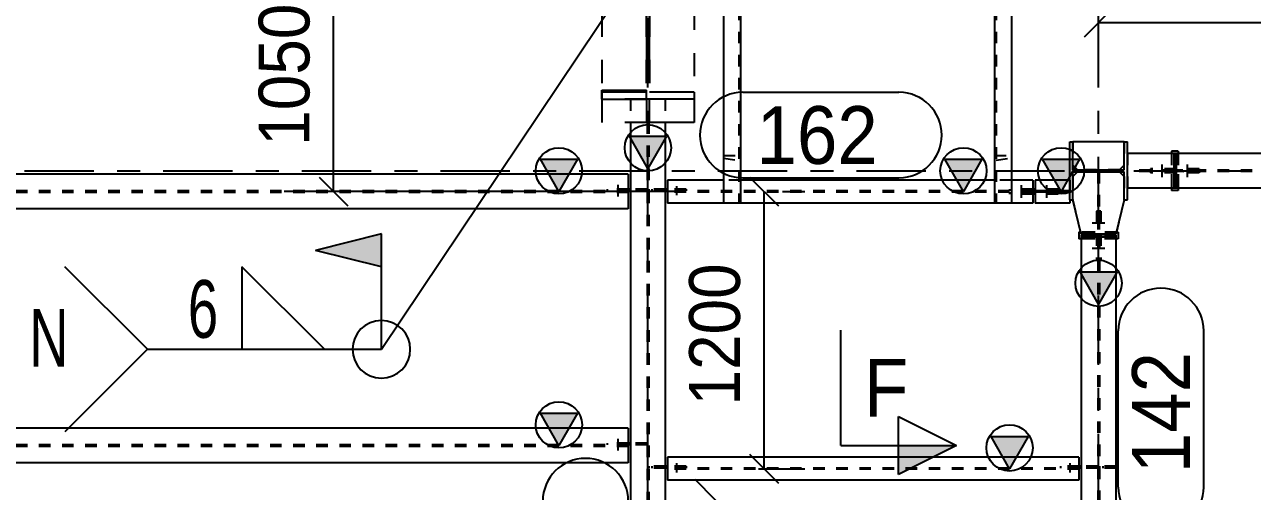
# Model space of a CAD drawing. Header units: millimetres. Extents: x 0 to 594, y 0 to 420.
# Drawn here: x 320.4 to 373.6, y 317.3 to 337.6 of the extents above; entities that cross this region are included whole.
import ezdxf

# ---------------------------------------------------------------- set-up
doc = ezdxf.new("R2010")
doc.units = ezdxf.units.MM
doc.header["$MEASUREMENT"] = 0
for name, pattern in [('XKITLINE00', [0]), ('XKITLINE02', [4, 2, -2]), ('XKITLINE03', [6, 3, -1, 1, -1]), ('XKITLINE04', [3, 0.5, -0.5, 0.5, -0.5, 0.5, -0.5]), ('XKITLINE05', [8, 3, -1, 1, -1, 1, -1])]:
    doc.linetypes.add(name, pattern=pattern)
for name, color, linetype in [('cut', 7, 'Continuous'), ('dimension', 7, 'Continuous'), ('grid', 7, 'Continuous'), ('mark', 7, 'Continuous'), ('part1', 7, 'Continuous'), ('weld', 7, 'Continuous')]:
    doc.layers.add(name, color=color, linetype=linetype)
doc.styles.add('STYLE_1', font='arial.ttf', dxfattribs={"height": 0.2})
doc.styles.add('STYLE_3', font='arial.ttf', dxfattribs={"height": 0.2})

# ---------------------------------------------------------------- blocks, each defined once
blk = doc.blocks.new('*D2175')
at = {"layer": 'grid', "color": 4, "linetype": 'XKITLINE03'}
blk.add_line((1228.871, 1870.376), (1642.443, 1870.376), dxfattribs=at)
blk = doc.blocks.new('*D2182')
at = {"layer": 'part1', "color": 2, "linetype": 'XKITLINE04'}
for p, q in [((1532.491, 1857.584), (1531.691, 1857.584)), ((1531.691, 1857.584), (1531.691, 1857.504)), ((1532.491, 1857.504), (1531.691, 1857.504)), ((1532.541, 1857.504), (1532.541, 1857.584)), ((1532.582, 1857.584), (1532.589, 1857.584)), ((1532.582, 1857.504), (1532.589, 1857.504)), ((1532.589, 1857.584), (1532.591, 1857.584)), ((1532.589, 1857.504), (1532.591, 1857.504)), ((1533.309, 1857.584), (1532.591, 1857.584)), ((1532.591, 1857.584), (1532.591, 1857.504)), ((1532.591, 1857.504), (1532.591, 1857.584)), ((1532.591, 1857.504), (1532.591, 1857.584)), ((1533.309, 1857.504), (1532.591, 1857.504)), ((1533.159, 1857.504), (1533.159, 1857.584)), ((1533.159, 1857.504), (1533.159, 1857.584)), ((1533.309, 1857.584), (1533.309, 1857.504))]:
    blk.add_line(p, q, dxfattribs=at)
at = {"layer": 'part1', "color": 0, "linetype": 'XKITLINE00'}
for p, q in [((1532.591, 1857.584), (1532.491, 1857.584)), ((1532.591, 1857.504), (1532.491, 1857.504)), ((1532.541, 1857.504), (1532.541, 1857.584))]:
    blk.add_line(p, q, dxfattribs=at)
blk = doc.blocks.new('*D2183')
at = {"layer": 'part1', "color": 0, "linetype": 'XKITLINE02'}
blk.add_line((1532.091, 1857.716), (1532.091, 1857.316), dxfattribs=at)
blk.add_line((1532.091, 1857.716), (1532.091, 1857.316), dxfattribs=at)
blk = doc.blocks.new('*D2184')
at = {"layer": 'part1', "color": 2, "linetype": 'XKITLINE04'}
for p, q in [((1533.374, 1857.584), (1533.374, 1857.504)), ((1534.091, 1857.584), (1533.374, 1857.584)), ((1534.091, 1857.504), (1533.374, 1857.504)), ((1533.524, 1857.584), (1533.524, 1857.504)), ((1534.091, 1857.584), (1534.091, 1857.504))]:
    blk.add_line(p, q, dxfattribs=at)
blk = doc.blocks.new('*D2185')
at = {"layer": 'part1', "color": 0, "linetype": 'XKITLINE02'}
blk.add_line((1533.066, 1868.126), (1533.616, 1868.126), dxfattribs=at)
blk.add_line((1533.066, 1868.126), (1533.616, 1868.126), dxfattribs=at)
blk.add_line((1533.066, 1868.126), (1533.616, 1868.126), dxfattribs=at)
blk = doc.blocks.new('*D2186')
at = {"layer": 'part1', "color": 2, "linetype": 'XKITLINE04'}
for p, q in [((1533.309, 1868.626), (1533.249, 1868.626)), ((1533.249, 1868.626), (1533.249, 1866.526)), ((1533.309, 1868.626), (1533.309, 1866.526)), ((1533.309, 1866.526), (1533.249, 1866.526))]:
    blk.add_line(p, q, dxfattribs=at)
blk = doc.blocks.new('*D2187')
at = {"layer": 'part1', "color": 2, "linetype": 'XKITLINE04'}
for p, q in [((1533.434, 1868.626), (1533.374, 1868.626)), ((1533.374, 1868.626), (1533.374, 1866.526)), ((1533.434, 1868.626), (1533.434, 1866.526)), ((1533.434, 1866.526), (1533.374, 1866.526))]:
    blk.add_line(p, q, dxfattribs=at)
blk = doc.blocks.new('*D2188')
at = {"layer": 'part1', "color": 0, "linetype": 'XKITLINE00'}
for p, q in [((1532.567, 1867.726), (1532.491, 1867.726)), ((1532.491, 1867.726), (1532.491, 1867.426)), ((1534.191, 1867.726), (1534.115, 1867.726)), ((1534.191, 1867.726), (1534.191, 1867.426)), ((1532.591, 1867.426), (1532.491, 1867.426)), ((1534.191, 1867.426), (1534.091, 1867.426))]:
    blk.add_line(p, q, dxfattribs=at)
at = {"layer": 'part1', "color": 2, "linetype": 'XKITLINE04'}
for p, q in [((1534.115, 1867.726), (1532.567, 1867.726)), ((1534.091, 1867.426), (1532.591, 1867.426))]:
    blk.add_line(p, q, dxfattribs=at)
blk = doc.blocks.new('*D2189')
at = {"layer": 'part1', "color": 0, "linetype": 'XKITLINE00'}
for p, q in [((1532.431, 1870.331), (1532.231, 1870.131)), ((1534.451, 1870.131), (1534.251, 1870.331)), ((1532.591, 1867.626), (1532.231, 1869.126)), ((1534.451, 1869.126), (1534.091, 1867.626)), ((1534.091, 1867.626), (1532.591, 1867.626))]:
    blk.add_line(p, q, dxfattribs=at)
at = {"layer": 'part1', "color": 2, "linetype": 'XKITLINE04'}
for p, q in [((1534.251, 1870.331), (1532.431, 1870.331)), ((1532.231, 1870.131), (1532.231, 1869.126)), ((1534.451, 1870.131), (1534.451, 1869.126))]:
    blk.add_line(p, q, dxfattribs=at)
blk = doc.blocks.new('*D2190')
at = {"layer": 'part1', "color": 2, "linetype": 'XKITLINE04'}
for p, q in [((1533.311, 1870.331), (1533.371, 1870.331)), ((1533.311, 1870.331), (1533.311, 1867.626)), ((1533.311, 1870.331), (1533.371, 1870.331)), ((1533.371, 1870.331), (1533.371, 1867.626)), ((1533.311, 1870.131), (1533.371, 1870.131)), ((1533.311, 1870.131), (1533.371, 1870.131)), ((1533.311, 1867.926), (1533.371, 1867.926)), ((1533.311, 1867.926), (1533.371, 1867.926)), ((1533.311, 1867.626), (1533.371, 1867.626)), ((1533.311, 1867.626), (1533.371, 1867.626))]:
    blk.add_line(p, q, dxfattribs=at)
blk = doc.blocks.new('*D2191')
at = {"layer": 'part1', "color": 0, "linetype": 'XKITLINE02'}
blk.add_line((1533.066, 1867.026), (1533.616, 1867.026), dxfattribs=at)
blk.add_line((1533.066, 1867.026), (1533.616, 1867.026), dxfattribs=at)
blk.add_line((1533.066, 1867.026), (1533.616, 1867.026), dxfattribs=at)
blk = doc.blocks.new('*D2192')
at = {"layer": 'part1', "color": 0, "linetype": 'XKITLINE02'}
blk.add_line((1529.991, 1869.751), (1529.991, 1869.201), dxfattribs=at)
blk.add_line((1529.991, 1869.751), (1529.991, 1869.201), dxfattribs=at)
blk = doc.blocks.new('*D2193')
at = {"layer": 'part1', "color": 2, "linetype": 'XKITLINE04'}
for p, q in [((1529.491, 1869.449), (1529.491, 1869.369)), ((1530.491, 1869.449), (1529.491, 1869.449)), ((1530.491, 1869.369), (1529.491, 1869.369)), ((1531.591, 1869.449), (1530.591, 1869.449)), ((1531.591, 1869.369), (1530.591, 1869.369)), ((1531.591, 1869.449), (1531.591, 1869.369))]:
    blk.add_line(p, q, dxfattribs=at)
at = {"layer": 'part1', "color": 0, "linetype": 'XKITLINE00'}
for p, q in [((1530.591, 1869.449), (1530.491, 1869.449)), ((1530.591, 1869.369), (1530.491, 1869.369))]:
    blk.add_line(p, q, dxfattribs=at)
blk = doc.blocks.new('*D2194')
at = {"layer": 'part1', "color": 0, "linetype": 'XKITLINE02'}
blk.add_line((1531.091, 1869.751), (1531.091, 1869.201), dxfattribs=at)
blk.add_line((1531.091, 1869.751), (1531.091, 1869.201), dxfattribs=at)
blk = doc.blocks.new('*D2195')
at = {"layer": 'part1', "color": 2, "linetype": 'XKITLINE04'}
for p, q in [((1529.491, 1869.584), (1529.491, 1869.504)), ((1530.491, 1869.584), (1529.491, 1869.584)), ((1530.491, 1869.504), (1529.491, 1869.504)), ((1531.591, 1869.584), (1530.591, 1869.584)), ((1531.591, 1869.504), (1530.591, 1869.504)), ((1531.591, 1869.584), (1531.591, 1869.504))]:
    blk.add_line(p, q, dxfattribs=at)
at = {"layer": 'part1', "color": 0, "linetype": 'XKITLINE00'}
for p, q in [((1530.591, 1869.584), (1530.491, 1869.584)), ((1530.591, 1869.504), (1530.491, 1869.504))]:
    blk.add_line(p, q, dxfattribs=at)
blk = doc.blocks.new('*D2196')
at = {"layer": 'part1', "color": 0, "linetype": 'XKITLINE00'}
for p, q in [((1531.716, 1869.476), (1530.916, 1870.876)), ((1530.916, 1870.876), (1532.516, 1870.876)), ((1532.516, 1870.876), (1531.716, 1869.476)), ((1530.591, 1869.976), (1530.591, 1868.976)), ((1532.091, 1869.976), (1530.591, 1869.976)), ((1532.091, 1869.126), (1532.091, 1868.976)), ((1532.091, 1868.976), (1530.591, 1868.976))]:
    blk.add_line(p, q, dxfattribs=at)
at = {"layer": 'part1', "color": 2, "linetype": 'XKITLINE04'}
for p, q in [((1532.091, 1869.976), (1532.091, 1869.126)), ((1532.091, 1869.504), (1530.591, 1869.504)), ((1532.091, 1869.449), (1530.591, 1869.449))]:
    blk.add_line(p, q, dxfattribs=at)
at = {"layer": 'part1', "color": 0, "linetype": 'XKITLINE00'}
blk.add_circle((1531.716, 1870.376), 1, dxfattribs=at)
at = {"layer": 'part1', "color": 0}
blk.add_solid([(1530.916, 1870.876), (1532.516, 1870.876), (1530.916, 1870.876), (1531.716, 1869.476)], dxfattribs=at)
blk = doc.blocks.new('*D2502')
at = {"layer": 'part1', "color": 0, "linetype": 'XKITLINE00'}
for p, q in [((1590.071, 1871.126), (1536.611, 1871.126)), ((1536.611, 1871.126), (1536.611, 1869.626)), ((1536.701, 1871.126), (1536.701, 1869.626)), ((1590.071, 1869.626), (1536.611, 1869.626))]:
    blk.add_line(p, q, dxfattribs=at)
at = {"layer": 'part1', "color": 2, "linetype": 'XKITLINE04'}
for p, q in [((1589.991, 1870.409), (1536.691, 1870.409)), ((1536.691, 1870.409), (1536.691, 1870.344)), ((1588.991, 1870.344), (1536.691, 1870.344)), ((1536.701, 1869.626), (1536.701, 1870.344)), ((1536.711, 1870.409), (1536.711, 1870.344)), ((1537.007, 1870.344), (1537.011, 1870.344)), ((1537.011, 1870.409), (1537.011, 1870.344)), ((1589.991, 1870.344), (1537.011, 1870.344))]:
    blk.add_line(p, q, dxfattribs=at)
blk = doc.blocks.new('*D2503')
at = {"layer": 'dimension', "color": 1, "linetype": 'XKITLINE00'}
for p, q in [((1533.341, 1875.551), (1533.341, 1878.933)), ((1544.341, 1868.715), (1544.341, 1878.933)), ((1533.964, 1877.415), (1532.719, 1876.17)), ((1544.964, 1877.415), (1543.719, 1876.17)), ((1533.341, 1876.793), (1544.341, 1876.793))]:
    blk.add_line(p, q, dxfattribs=at)
at = {"layer": 'dimension', "color": 1, "style": 'STYLE_1', "width": 0.9}
blk.add_text('1100', height=2.2, dxfattribs=at).set_placement((1535.578, 1877.833))
blk = doc.blocks.new('*D2511')
at = {"layer": 'part1', "color": 6, "linetype": 'XKITLINE05'}
for p, q in [((1515.841, 1887.476), (1511.841, 1887.476)), ((1511.841, 1887.476), (1511.841, 1887.176)), ((1513.771, 1887.176), (1511.841, 1887.176)), ((1513.771, 1887.176), (1513.771, 1873.776)), ((1513.911, 1887.176), (1513.911, 1873.776)), ((1515.841, 1887.176), (1513.911, 1887.176)), ((1515.841, 1887.476), (1515.841, 1887.176)), ((1513.771, 1873.776), (1511.841, 1873.776)), ((1511.841, 1873.776), (1511.841, 1873.476)), ((1515.841, 1873.476), (1511.841, 1873.476)), ((1515.841, 1873.776), (1513.911, 1873.776)), ((1515.841, 1873.776), (1515.841, 1873.476))]:
    blk.add_line(p, q, dxfattribs=at)
blk = doc.blocks.new('*D2512')
at = {"layer": 'part1', "color": 6, "linetype": 'XKITLINE05'}
for p, q in [((1511.841, 1901.201), (1511.841, 1887.476)), ((1513.781, 1901.201), (1513.781, 1872.476)), ((1513.901, 1901.201), (1513.901, 1872.476)), ((1515.841, 1901.201), (1515.841, 1887.476)), ((1513.841, 1898.201), (1513.041, 1899.601)), ((1513.041, 1899.601), (1514.641, 1899.601)), ((1514.641, 1899.601), (1513.841, 1898.201)), ((1511.841, 1887.476), (1511.841, 1887.176)), ((1511.841, 1887.176), (1511.841, 1873.776)), ((1515.841, 1887.476), (1515.841, 1887.176)), ((1515.841, 1887.176), (1515.841, 1885.976)), ((1515.841, 1885.976), (1515.841, 1884.976)), ((1515.841, 1884.976), (1515.841, 1880.476)), ((1515.841, 1880.476), (1515.841, 1879.476)), ((1515.841, 1879.476), (1515.841, 1873.776)), ((1511.841, 1873.776), (1511.841, 1873.476)), ((1511.841, 1873.476), (1511.841, 1872.476)), ((1515.841, 1873.776), (1515.841, 1873.476)), ((1515.841, 1873.476), (1515.841, 1872.476)), ((1515.841, 1872.476), (1511.841, 1872.476))]:
    blk.add_line(p, q, dxfattribs=at)
blk.add_circle((1513.841, 1899.101), 1, dxfattribs=at)
at = {"layer": 'part1', "color": 6}
blk.add_solid([(1513.041, 1899.601), (1514.641, 1899.601), (1513.041, 1899.601), (1513.841, 1898.201)], dxfattribs=at)
blk = doc.blocks.new('*D2518')
at = {"layer": 'part1', "color": 0, "linetype": 'XKITLINE00'}
for p, q in [((1532.091, 1869.126), (1532.091, 1871.626)), ((1532.091, 1871.626), (1532.231, 1871.626)), ((1532.231, 1870.421), (1532.231, 1871.626)), ((1534.451, 1871.626), (1534.591, 1871.626)), ((1534.451, 1870.421), (1534.451, 1871.626)), ((1534.591, 1869.126), (1534.591, 1871.626)), ((1532.231, 1870.421), (1534.451, 1870.421)), ((1532.231, 1870.331), (1534.451, 1870.331)), ((1532.231, 1869.126), (1532.231, 1870.331)), ((1534.451, 1869.126), (1534.451, 1870.331)), ((1532.091, 1869.126), (1532.231, 1869.126)), ((1534.451, 1869.126), (1534.591, 1869.126))]:
    blk.add_line(p, q, dxfattribs=at)
blk = doc.blocks.new('*D2522')
at = {"layer": 'part1', "color": 0, "linetype": 'XKITLINE00'}
for p, q in [((1532.591, 1867.606), (1533.309, 1867.606)), ((1532.591, 1867.606), (1532.591, 1856.126)), ((1532.591, 1867.516), (1534.091, 1867.516)), ((1534.091, 1867.606), (1533.309, 1867.606)), ((1534.091, 1867.606), (1534.091, 1856.126)), ((1533.341, 1864.606), (1532.541, 1866.006)), ((1532.541, 1866.006), (1534.141, 1866.006)), ((1534.141, 1866.006), (1533.341, 1864.606)), ((1532.591, 1854.626), (1532.591, 1842.296)), ((1534.091, 1854.626), (1534.091, 1842.296)), ((1532.736, 1842.386), (1532.591, 1842.386)), ((1532.736, 1842.296), (1532.591, 1842.296)), ((1534.091, 1842.386), (1533.946, 1842.386)), ((1534.091, 1842.296), (1533.946, 1842.296))]:
    blk.add_line(p, q, dxfattribs=at)
at = {"layer": 'part1', "color": 2, "linetype": 'XKITLINE04'}
for p, q in [((1532.591, 1867.606), (1534.091, 1867.606)), ((1534.091, 1867.516), (1532.591, 1867.516)), ((1533.309, 1867.526), (1533.309, 1842.376)), ((1533.309, 1867.526), (1533.374, 1867.526)), ((1533.309, 1867.526), (1533.374, 1867.526)), ((1533.309, 1867.506), (1533.374, 1867.506)), ((1533.309, 1867.506), (1533.374, 1867.506)), ((1533.374, 1867.526), (1533.374, 1842.376)), ((1534.091, 1867.516), (1534.091, 1842.296)), ((1533.309, 1867.206), (1533.374, 1867.206)), ((1533.309, 1867.206), (1533.374, 1867.206)), ((1532.591, 1856.126), (1532.591, 1854.626)), ((1533.374, 1842.696), (1533.309, 1842.696)), ((1534.091, 1842.296), (1532.591, 1842.296)), ((1533.946, 1842.386), (1532.736, 1842.386)), ((1533.374, 1842.396), (1533.309, 1842.396)), ((1533.374, 1842.376), (1533.309, 1842.376)), ((1533.946, 1842.296), (1533.374, 1842.296)), ((1534.091, 1842.376), (1534.091, 1842.386))]:
    blk.add_line(p, q, dxfattribs=at)
at = {"layer": 'part1', "color": 0, "linetype": 'XKITLINE00'}
blk.add_circle((1533.341, 1865.506), 1, dxfattribs=at)
at = {"layer": 'part1', "color": 0}
blk.add_solid([(1532.541, 1866.006), (1534.141, 1866.006), (1532.541, 1866.006), (1533.341, 1864.606)], dxfattribs=at)
blk = doc.blocks.new('*D2524')
at = {"layer": 'part1', "color": 2, "linetype": 'XKITLINE04'}
for p, q in [((1513.091, 1873.476), (1513.091, 1872.476)), ((1513.781, 1873.476), (1513.091, 1873.476)), ((1513.781, 1873.476), (1513.781, 1872.476)), ((1514.591, 1873.476), (1513.901, 1873.476)), ((1513.901, 1873.476), (1513.901, 1872.476)), ((1514.591, 1873.476), (1514.591, 1846.726)), ((1513.901, 1872.476), (1513.781, 1872.476)), ((1513.809, 1872.476), (1513.809, 1846.726)), ((1513.874, 1872.476), (1513.874, 1846.726))]:
    blk.add_line(p, q, dxfattribs=at)
at = {"layer": 'part1', "color": 0, "linetype": 'XKITLINE00'}
for p, q in [((1513.091, 1872.476), (1513.091, 1846.726)), ((1514.591, 1872.476), (1514.591, 1846.726)), ((1513.841, 1870.476), (1513.041, 1871.876)), ((1513.041, 1871.876), (1514.641, 1871.876)), ((1514.641, 1871.876), (1513.841, 1870.476)), ((1514.591, 1846.726), (1513.091, 1846.726))]:
    blk.add_line(p, q, dxfattribs=at)
blk.add_circle((1513.841, 1871.376), 1, dxfattribs=at)
at = {"layer": 'part1', "color": 0}
blk.add_solid([(1513.041, 1871.876), (1514.641, 1871.876), (1513.041, 1871.876), (1513.841, 1870.476)], dxfattribs=at)
blk = doc.blocks.new('*D2541')
at = {"layer": 'part1', "color": 2, "linetype": 'XKITLINE04'}
for p, q in [((1517.111, 1879.333), (1517.841, 1879.333)), ((1517.111, 1879.333), (1517.111, 1879.302)), ((1517.771, 1879.275), (1517.771, 1879.043)), ((1517.841, 1879.333), (1517.841, 1879.043)), ((1517.771, 1877.401), (1517.771, 1868.976)), ((1517.111, 1871.033), (1517.841, 1871.033)), ((1517.111, 1870.929), (1517.771, 1870.835))]:
    blk.add_line(p, q, dxfattribs=at)
at = {"layer": 'part1', "color": 0, "linetype": 'XKITLINE00'}
for p, q in [((1517.111, 1879.302), (1517.771, 1879.275)), ((1517.111, 1879.302), (1517.111, 1868.976)), ((1517.771, 1879.043), (1517.841, 1879.043)), ((1517.771, 1879.043), (1517.771, 1877.401)), ((1517.841, 1879.043), (1517.841, 1868.976)), ((1517.111, 1877.308), (1517.771, 1877.401)), ((1517.111, 1877.204), (1517.841, 1877.204)), ((1517.841, 1868.976), (1517.111, 1868.976))]:
    blk.add_line(p, q, dxfattribs=at)
blk = doc.blocks.new('*D2542')
at = {"layer": 'part1', "color": 0, "linetype": 'XKITLINE00'}
for p, q in [((1529.491, 1857.476), (1528.691, 1858.876)), ((1528.691, 1858.876), (1530.291, 1858.876)), ((1530.291, 1858.876), (1529.491, 1857.476)), ((1514.691, 1857.976), (1514.691, 1856.976)), ((1532.491, 1857.976), (1514.691, 1857.976)), ((1532.491, 1857.976), (1532.491, 1856.976)), ((1532.491, 1856.976), (1514.691, 1856.976))]:
    blk.add_line(p, q, dxfattribs=at)
at = {"layer": 'part1', "color": 2, "linetype": 'XKITLINE04'}
for p, q in [((1532.491, 1857.504), (1514.691, 1857.504)), ((1532.491, 1857.449), (1514.691, 1857.449))]:
    blk.add_line(p, q, dxfattribs=at)
at = {"layer": 'part1', "color": 0, "linetype": 'XKITLINE00'}
blk.add_circle((1529.491, 1858.376), 1, dxfattribs=at)
at = {"layer": 'part1', "color": 0}
blk.add_solid([(1528.691, 1858.876), (1530.291, 1858.876), (1528.691, 1858.876), (1529.491, 1857.476)], dxfattribs=at)
blk = doc.blocks.new('*D2543')
at = {"layer": 'part1', "color": 0, "linetype": 'XKITLINE00'}
for p, q in [((1527.491, 1869.476), (1526.691, 1870.876)), ((1526.691, 1870.876), (1528.291, 1870.876)), ((1528.291, 1870.876), (1527.491, 1869.476)), ((1514.691, 1869.976), (1514.691, 1868.976)), ((1517.111, 1869.976), (1514.691, 1869.976)), ((1528.841, 1869.976), (1517.841, 1869.976)), ((1530.491, 1869.976), (1529.571, 1869.976)), ((1530.491, 1869.976), (1530.491, 1868.976)), ((1517.111, 1868.976), (1514.691, 1868.976)), ((1528.841, 1868.976), (1517.841, 1868.976)), ((1530.491, 1868.976), (1529.571, 1868.976))]:
    blk.add_line(p, q, dxfattribs=at)
at = {"layer": 'part1', "color": 2, "linetype": 'XKITLINE04'}
for p, q in [((1517.841, 1869.976), (1517.111, 1869.976)), ((1529.571, 1869.976), (1528.841, 1869.976)), ((1530.491, 1869.504), (1514.691, 1869.504)), ((1530.491, 1869.449), (1514.691, 1869.449)), ((1517.841, 1868.976), (1517.111, 1868.976)), ((1529.571, 1868.976), (1528.841, 1868.976))]:
    blk.add_line(p, q, dxfattribs=at)
at = {"layer": 'part1', "color": 0, "linetype": 'XKITLINE00'}
blk.add_circle((1527.491, 1870.376), 1, dxfattribs=at)
at = {"layer": 'part1', "color": 0}
blk.add_solid([(1526.691, 1870.876), (1528.291, 1870.876), (1526.691, 1870.876), (1527.491, 1869.476)], dxfattribs=at)
blk = doc.blocks.new('*D2544')
at = {"layer": 'part1', "color": 2, "linetype": 'XKITLINE04'}
for p, q in [((1513.874, 1857.584), (1513.874, 1857.504)), ((1514.591, 1857.584), (1513.874, 1857.584)), ((1514.591, 1857.504), (1513.874, 1857.504)), ((1514.024, 1857.504), (1514.024, 1857.584)), ((1514.024, 1857.504), (1514.024, 1857.584)), ((1514.591, 1857.584), (1514.591, 1857.504)), ((1514.591, 1857.584), (1514.594, 1857.584)), ((1514.591, 1857.504), (1514.591, 1857.584)), ((1514.591, 1857.504), (1514.591, 1857.584)), ((1514.591, 1857.504), (1514.594, 1857.504)), ((1514.594, 1857.584), (1514.601, 1857.584)), ((1514.594, 1857.504), (1514.601, 1857.504)), ((1514.641, 1857.584), (1514.601, 1857.584)), ((1514.641, 1857.504), (1514.601, 1857.504)), ((1514.641, 1857.504), (1514.641, 1857.584)), ((1515.491, 1857.584), (1514.691, 1857.584)), ((1515.491, 1857.504), (1514.691, 1857.504)), ((1515.491, 1857.584), (1515.491, 1857.504))]:
    blk.add_line(p, q, dxfattribs=at)
at = {"layer": 'part1', "color": 0, "linetype": 'XKITLINE00'}
for p, q in [((1514.691, 1857.584), (1514.591, 1857.584)), ((1514.691, 1857.504), (1514.591, 1857.504)), ((1514.641, 1857.504), (1514.641, 1857.584))]:
    blk.add_line(p, q, dxfattribs=at)
blk = doc.blocks.new('*D2545')
at = {"layer": 'part1', "color": 0, "linetype": 'XKITLINE02'}
blk.add_line((1515.091, 1857.316), (1515.091, 1857.716), dxfattribs=at)
blk.add_line((1515.091, 1857.316), (1515.091, 1857.716), dxfattribs=at)
blk = doc.blocks.new('*D2546')
at = {"layer": 'part1', "color": 2, "linetype": 'XKITLINE04'}
for p, q in [((1512.991, 1858.589), (1512.091, 1858.589)), ((1512.091, 1858.509), (1512.091, 1858.589)), ((1512.091, 1858.509), (1512.091, 1858.589)), ((1512.991, 1858.509), (1512.091, 1858.509)), ((1513.809, 1858.589), (1513.041, 1858.589)), ((1513.041, 1858.509), (1513.041, 1858.589)), ((1513.809, 1858.509), (1513.041, 1858.509)), ((1513.091, 1858.509), (1513.091, 1858.589)), ((1513.091, 1858.509), (1513.091, 1858.589)), ((1513.091, 1858.509), (1513.091, 1858.589)), ((1513.091, 1858.509), (1513.091, 1858.589)), ((1513.659, 1858.509), (1513.659, 1858.589)), ((1513.659, 1858.509), (1513.659, 1858.589)), ((1513.809, 1858.589), (1513.809, 1858.509))]:
    blk.add_line(p, q, dxfattribs=at)
at = {"layer": 'part1', "color": 0, "linetype": 'XKITLINE00'}
for p, q in [((1513.091, 1858.589), (1512.991, 1858.589)), ((1513.091, 1858.509), (1512.991, 1858.509)), ((1513.041, 1858.509), (1513.041, 1858.589))]:
    blk.add_line(p, q, dxfattribs=at)
blk = doc.blocks.new('*D2547')
at = {"layer": 'part1', "color": 0, "linetype": 'XKITLINE02'}
blk.add_line((1512.541, 1858.766), (1512.541, 1858.266), dxfattribs=at)
blk.add_line((1512.541, 1858.766), (1512.541, 1858.266), dxfattribs=at)
blk.add_line((1512.541, 1858.766), (1512.541, 1858.266), dxfattribs=at)
blk = doc.blocks.new('*D2548')
at = {"layer": 'part1', "color": 2, "linetype": 'XKITLINE04'}
for p, q in [((1513.874, 1869.584), (1513.874, 1869.504)), ((1514.591, 1869.584), (1513.874, 1869.584)), ((1514.591, 1869.504), (1513.874, 1869.504)), ((1514.024, 1869.504), (1514.024, 1869.584)), ((1514.024, 1869.504), (1514.024, 1869.584)), ((1514.591, 1869.584), (1514.591, 1869.504)), ((1514.591, 1869.584), (1514.594, 1869.584)), ((1514.591, 1869.504), (1514.591, 1869.584)), ((1514.591, 1869.504), (1514.591, 1869.584)), ((1514.591, 1869.504), (1514.594, 1869.504)), ((1514.594, 1869.584), (1514.601, 1869.584)), ((1514.594, 1869.504), (1514.601, 1869.504)), ((1514.641, 1869.584), (1514.601, 1869.584)), ((1514.641, 1869.504), (1514.601, 1869.504)), ((1514.641, 1869.504), (1514.641, 1869.584)), ((1515.491, 1869.584), (1514.691, 1869.584)), ((1515.491, 1869.504), (1514.691, 1869.504)), ((1515.491, 1869.584), (1515.491, 1869.504))]:
    blk.add_line(p, q, dxfattribs=at)
at = {"layer": 'part1', "color": 0, "linetype": 'XKITLINE00'}
for p, q in [((1514.691, 1869.584), (1514.591, 1869.584)), ((1514.691, 1869.504), (1514.591, 1869.504)), ((1514.641, 1869.504), (1514.641, 1869.584))]:
    blk.add_line(p, q, dxfattribs=at)
blk = doc.blocks.new('*D2549')
at = {"layer": 'part1', "color": 0, "linetype": 'XKITLINE02'}
blk.add_line((1515.091, 1869.316), (1515.091, 1869.716), dxfattribs=at)
blk.add_line((1515.091, 1869.316), (1515.091, 1869.716), dxfattribs=at)
blk = doc.blocks.new('*D2550')
at = {"layer": 'part1', "color": 2, "linetype": 'XKITLINE04'}
for p, q in [((1512.991, 1869.589), (1512.091, 1869.589)), ((1512.091, 1869.509), (1512.091, 1869.589)), ((1512.091, 1869.509), (1512.091, 1869.589)), ((1512.991, 1869.509), (1512.091, 1869.509)), ((1513.809, 1869.589), (1513.041, 1869.589)), ((1513.041, 1869.509), (1513.041, 1869.589)), ((1513.809, 1869.509), (1513.041, 1869.509)), ((1513.091, 1869.509), (1513.091, 1869.589)), ((1513.091, 1869.509), (1513.091, 1869.589)), ((1513.091, 1869.509), (1513.091, 1869.589)), ((1513.091, 1869.509), (1513.091, 1869.589)), ((1513.659, 1869.509), (1513.659, 1869.589)), ((1513.659, 1869.509), (1513.659, 1869.589)), ((1513.809, 1869.589), (1513.809, 1869.509))]:
    blk.add_line(p, q, dxfattribs=at)
at = {"layer": 'part1', "color": 0, "linetype": 'XKITLINE00'}
for p, q in [((1513.091, 1869.589), (1512.991, 1869.589)), ((1513.091, 1869.509), (1512.991, 1869.509)), ((1513.041, 1869.509), (1513.041, 1869.589))]:
    blk.add_line(p, q, dxfattribs=at)
blk = doc.blocks.new('*D2551')
at = {"layer": 'part1', "color": 0, "linetype": 'XKITLINE02'}
blk.add_line((1512.541, 1869.766), (1512.541, 1869.266), dxfattribs=at)
blk.add_line((1512.541, 1869.766), (1512.541, 1869.266), dxfattribs=at)
blk.add_line((1512.541, 1869.766), (1512.541, 1869.266), dxfattribs=at)
blk = doc.blocks.new('*D2552')
at = {"layer": 'part1', "color": 6, "linetype": 'XKITLINE05'}
for p, q in [((1511.841, 1873.476), (1511.841, 1873.876)), ((1511.841, 1873.876), (1513.781, 1873.876)), ((1513.781, 1873.476), (1513.781, 1873.876)), ((1511.841, 1873.476), (1513.781, 1873.476))]:
    blk.add_line(p, q, dxfattribs=at)
blk = doc.blocks.new('*D2553')
at = {"layer": 'part1', "color": 2, "linetype": 'XKITLINE04'}
for p, q in [((1528.841, 1879.333), (1528.841, 1877.204)), ((1529.571, 1879.333), (1528.841, 1879.333)), ((1528.911, 1879.275), (1528.911, 1879.043)), ((1528.911, 1879.275), (1528.911, 1879.043)), ((1529.571, 1879.333), (1529.571, 1879.302)), ((1528.911, 1877.401), (1528.911, 1868.976)), ((1528.841, 1871.033), (1529.571, 1871.033)), ((1528.911, 1870.835), (1529.571, 1870.929))]:
    blk.add_line(p, q, dxfattribs=at)
at = {"layer": 'part1', "color": 0, "linetype": 'XKITLINE00'}
for p, q in [((1528.911, 1879.275), (1529.571, 1879.302)), ((1529.571, 1879.302), (1529.571, 1877.204)), ((1529.206, 1877.416), (1528.406, 1878.816)), ((1528.406, 1878.816), (1530.006, 1878.816)), ((1528.841, 1879.043), (1528.841, 1868.976)), ((1528.841, 1879.043), (1528.911, 1879.043)), ((1528.911, 1879.043), (1528.911, 1877.401)), ((1530.006, 1878.816), (1529.206, 1877.416)), ((1528.841, 1877.204), (1529.571, 1877.204)), ((1528.911, 1877.401), (1529.571, 1877.308)), ((1529.571, 1877.204), (1529.571, 1868.976)), ((1529.571, 1868.976), (1528.841, 1868.976))]:
    blk.add_line(p, q, dxfattribs=at)
blk.add_circle((1529.206, 1878.316), 1, dxfattribs=at)
at = {"layer": 'part1', "color": 0}
blk.add_solid([(1528.406, 1878.816), (1530.006, 1878.816), (1528.406, 1878.816), (1529.206, 1877.416)], dxfattribs=at)
blk = doc.blocks.new('*D2555')
at = {"layer": 'dimension', "color": 1, "linetype": 'XKITLINE00'}
for p, q in [((1499.614, 1880.599), (1500.859, 1879.354)), ((1513.706, 1879.976), (1498.097, 1879.976)), ((1500.237, 1869.476), (1500.237, 1879.976)), ((1499.614, 1870.099), (1500.859, 1868.854)), ((1515.323, 1869.476), (1498.097, 1869.476))]:
    blk.add_line(p, q, dxfattribs=at)
at = {"layer": 'dimension', "color": 1, "style": 'STYLE_1', "width": 0.9}
blk.add_text('1050', height=2.2, rotation=90.0002, dxfattribs=at).set_placement((1499.197, 1871.463))
blk = doc.blocks.new('*D2556')
at = {"layer": 'weld', "color": 1, "linetype": 'XKITLINE00'}
for p, q in [((1502.309, 1862.646), (1514.04, 1880.165)), ((1502.309, 1867.646), (1499.452, 1866.932)), ((1502.309, 1862.646), (1502.309, 1867.646)), ((1502.309, 1866.218), (1499.452, 1866.932)), ((1492.186, 1862.646), (1488.614, 1866.218)), ((1499.845, 1862.646), (1496.273, 1866.218)), ((1496.273, 1866.218), (1496.273, 1862.646)), ((1492.186, 1862.646), (1488.614, 1859.075)), ((1492.186, 1862.646), (1502.309, 1862.646)), ((1496.273, 1862.646), (1499.845, 1862.646))]:
    blk.add_line(p, q, dxfattribs=at)
for start, end in [(90, -90), (-90, 90)]:
    blk.add_arc((1502.309, 1862.646), 1.25, start, end, dxfattribs=at)
at = {"layer": 'weld', "color": 1}
for points in [[(1514.04, 1880.165), (1513.169, 1877.74), (1514.04, 1880.165), (1512.13, 1878.436)], [(1502.309, 1866.218), (1499.452, 1866.932), (1502.309, 1866.218), (1502.309, 1867.646)]]:
    blk.add_solid(points, dxfattribs=at)
at = {"layer": 'weld', "color": 1, "style": 'STYLE_3', "width": 0.675}
for s, p in [('6', (1493.936, 1863.146)), ('N', (1487.069, 1861.896))]:
    blk.add_text(s, height=2.5, dxfattribs=at).set_placement(p)
blk = doc.blocks.new('*D2557')
at = {"layer": 'cut', "color": 1, "linetype": 'XKITLINE00'}
for p, q in [((1527.188, 1908.833), (1524.688, 1910.083)), ((1524.688, 1910.083), (1524.688, 1907.583)), ((1522.188, 1908.833), (1522.188, 1903.833)), ((1522.188, 1908.833), (1527.188, 1908.833)), ((1527.188, 1908.833), (1524.688, 1907.583)), ((1522.188, 1858.481), (1522.188, 1863.481)), ((1524.688, 1857.231), (1524.688, 1859.731)), ((1524.688, 1859.731), (1527.188, 1858.481)), ((1522.188, 1858.481), (1527.188, 1858.481)), ((1527.188, 1858.481), (1524.688, 1857.231))]:
    blk.add_line(p, q, dxfattribs=at)
at = {"layer": 'cut', "color": 1}
for points in [[(1524.688, 1910.083), (1527.188, 1908.833), (1524.688, 1910.083), (1524.688, 1908.833)], [(1524.688, 1858.481), (1527.188, 1858.481), (1524.688, 1858.481), (1524.688, 1857.231)]]:
    blk.add_solid(points, dxfattribs=at)
at = {"layer": 'cut', "color": 3, "style": 'STYLE_1', "width": 0.9}
for p in [(1523.188, 1905.083), (1523.188, 1859.731)]:
    blk.add_text('F', height=2.5, dxfattribs=at).set_placement(p)
blk = doc.blocks.new('*D2558')
at = {"layer": 'mark', "color": 1, "linetype": 'XKITLINE00'}
for p, q in [((1517.941, 1873.776), (1524.704, 1873.776)), ((1517.941, 1870.076), (1524.704, 1870.076))]:
    blk.add_line(p, q, dxfattribs=at)
for centre, start, end in [((1517.941, 1871.926), 90, -90), ((1524.704, 1871.926), -90, 90)]:
    blk.add_arc(centre, 1.85, start, end, dxfattribs=at)
at = {"layer": 'mark', "color": 1, "style": 'STYLE_1', "width": 0.9}
blk.add_text('162', height=2.5, dxfattribs=at).set_placement((1518.541, 1870.676))
blk = doc.blocks.new('*D2563')
at = {"layer": 'cut', "color": 1, "linetype": 'XKITLINE00'}
for p, q in [((1513.841, 1883.079), (1511.341, 1884.329)), ((1511.341, 1884.329), (1511.341, 1881.829)), ((1508.841, 1883.079), (1508.841, 1878.079)), ((1508.841, 1883.079), (1513.841, 1883.079)), ((1513.841, 1883.079), (1511.341, 1881.829)), ((1508.841, 1840.556), (1508.841, 1845.556)), ((1511.341, 1839.306), (1511.341, 1841.806)), ((1511.341, 1841.806), (1513.841, 1840.556)), ((1508.841, 1840.556), (1513.841, 1840.556)), ((1513.841, 1840.556), (1511.341, 1839.306))]:
    blk.add_line(p, q, dxfattribs=at)
at = {"layer": 'cut', "color": 1}
for points in [[(1511.341, 1884.329), (1513.841, 1883.079), (1511.341, 1884.329), (1511.341, 1883.079)], [(1511.341, 1840.556), (1513.841, 1840.556), (1511.341, 1840.556), (1511.341, 1839.306)]]:
    blk.add_solid(points, dxfattribs=at)
at = {"layer": 'cut', "color": 3, "style": 'STYLE_1', "width": 0.9}
for p in [(1509.841, 1879.329), (1509.841, 1841.806)]:
    blk.add_text('E', height=2.5, dxfattribs=at).set_placement(p)
blk = doc.blocks.new('*D2566')
at = {"layer": 'part1', "color": 0, "linetype": 'XKITLINE00'}
for p, q in [((1517.841, 1872.218), (1517.771, 1872.218)), ((1517.841, 1871.218), (1517.771, 1871.218))]:
    blk.add_line(p, q, dxfattribs=at)
blk = doc.blocks.new('*D2567')
at = {"layer": 'part1', "color": 0, "linetype": 'XKITLINE00'}
for p, q in [((1528.841, 1872.218), (1528.911, 1872.218)), ((1528.841, 1871.218), (1528.911, 1871.218))]:
    blk.add_line(p, q, dxfattribs=at)
blk = doc.blocks.new('*D2578')
at = {"layer": 'grid', "color": 4, "linetype": 'XKITLINE03'}
blk.add_line((1513.841, 1819.981), (1513.841, 1905.53), dxfattribs=at)
blk = doc.blocks.new('*D2579')
at = {"layer": 'grid', "color": 4, "linetype": 'XKITLINE03'}
blk.add_line((1533.341, 1819.981), (1533.341, 1905.53), dxfattribs=at)
blk = doc.blocks.new('*D2583')
at = {"layer": 'part1', "color": 0, "linetype": 'XKITLINE00'}
for p, q in [((1509.991, 1858.476), (1509.191, 1859.876)), ((1509.191, 1859.876), (1510.791, 1859.876)), ((1510.791, 1859.876), (1509.991, 1858.476)), ((1470.491, 1859.226), (1470.491, 1857.726)), ((1512.991, 1859.226), (1470.491, 1859.226)), ((1512.991, 1859.226), (1512.991, 1857.726)), ((1512.991, 1857.726), (1470.491, 1857.726))]:
    blk.add_line(p, q, dxfattribs=at)
at = {"layer": 'part1', "color": 2, "linetype": 'XKITLINE04'}
for p, q in [((1512.991, 1858.509), (1470.491, 1858.509)), ((1512.991, 1858.444), (1470.491, 1858.444))]:
    blk.add_line(p, q, dxfattribs=at)
at = {"layer": 'part1', "color": 0, "linetype": 'XKITLINE00'}
blk.add_circle((1509.991, 1859.376), 1, dxfattribs=at)
at = {"layer": 'part1', "color": 0}
blk.add_solid([(1509.191, 1859.876), (1510.791, 1859.876), (1509.191, 1859.876), (1509.991, 1858.476)], dxfattribs=at)
blk = doc.blocks.new('*D2584')
at = {"layer": 'part1', "color": 0, "linetype": 'XKITLINE00'}
for p, q in [((1509.991, 1869.476), (1509.191, 1870.876)), ((1509.191, 1870.876), (1510.791, 1870.876)), ((1510.791, 1870.876), (1509.991, 1869.476)), ((1470.491, 1870.226), (1470.491, 1868.726)), ((1512.991, 1870.226), (1470.491, 1870.226)), ((1512.991, 1870.226), (1512.991, 1868.726)), ((1512.991, 1868.726), (1470.491, 1868.726))]:
    blk.add_line(p, q, dxfattribs=at)
at = {"layer": 'part1', "color": 2, "linetype": 'XKITLINE04'}
for p, q in [((1512.991, 1869.509), (1470.491, 1869.509)), ((1512.991, 1869.444), (1470.491, 1869.444))]:
    blk.add_line(p, q, dxfattribs=at)
at = {"layer": 'part1', "color": 0, "linetype": 'XKITLINE00'}
blk.add_circle((1509.991, 1870.376), 1, dxfattribs=at)
at = {"layer": 'part1', "color": 0}
blk.add_solid([(1509.191, 1870.876), (1510.791, 1870.876), (1509.191, 1870.876), (1509.991, 1869.476)], dxfattribs=at)
blk = doc.blocks.new('*D2641')
at = {"layer": 'mark', "color": 1, "linetype": 'XKITLINE00'}
for p, q in [((1534.191, 1856.683), (1534.191, 1863.445)), ((1537.891, 1856.683), (1537.891, 1863.445))]:
    blk.add_line(p, q, dxfattribs=at)
for centre, start, end in [((1536.041, 1863.445), 0, 180), ((1536.041, 1856.683), 180, 0)]:
    blk.add_arc(centre, 1.85, start, end, dxfattribs=at)
at = {"layer": 'mark', "color": 1, "style": 'STYLE_1', "width": 0.9}
blk.add_text('142', height=2.5, rotation=90.0002, dxfattribs=at).set_placement((1537.291, 1857.283))
blk = doc.blocks.new('*D2642')
at = {"layer": 'mark', "color": 1, "linetype": 'XKITLINE00'}
for p, q in [((1515.875, 1857.03), (1521.115, 1851.702)), ((1521.115, 1851.702), (1527.877, 1851.702)), ((1521.115, 1851.702), (1521.115, 1851.702)), ((1521.115, 1848.002), (1527.877, 1848.002))]:
    blk.add_line(p, q, dxfattribs=at)
for centre, start, end in [((1521.115, 1849.852), 90, -90), ((1527.877, 1849.852), -90, 90)]:
    blk.add_arc(centre, 1.85, start, end, dxfattribs=at)
at = {"layer": 'mark', "color": 1, "style": 'STYLE_1', "width": 0.9}
blk.add_text('172', height=2.5, dxfattribs=at).set_placement((1521.715, 1848.602))
blk = doc.blocks.new('*D2643')
at = {"layer": 'mark', "color": 1, "linetype": 'XKITLINE00'}
for p, q in [((1509.291, 1849.31), (1509.291, 1856.073)), ((1512.991, 1849.31), (1512.991, 1856.073))]:
    blk.add_line(p, q, dxfattribs=at)
for centre, start, end in [((1511.141, 1856.073), 0, 180), ((1511.141, 1849.31), 180, 0)]:
    blk.add_arc(centre, 1.85, start, end, dxfattribs=at)
at = {"layer": 'mark', "color": 1, "style": 'STYLE_1', "width": 0.9}
blk.add_text('112', height=2.5, rotation=90.0002, dxfattribs=at).set_placement((1512.391, 1849.91))
blk = doc.blocks.new('*D2653')
at = {"layer": 'part1', "color": 0, "linetype": 'XKITLINE02'}
blk.add_line((1537.191, 1870.101), (1537.191, 1870.651), dxfattribs=at)
blk.add_line((1537.191, 1870.101), (1537.191, 1870.651), dxfattribs=at)
blk.add_line((1537.191, 1870.101), (1537.191, 1870.651), dxfattribs=at)
blk = doc.blocks.new('*D2654')
at = {"layer": 'part1', "color": 0, "linetype": 'XKITLINE02'}
blk.add_line((1536.091, 1870.101), (1536.091, 1870.651), dxfattribs=at)
blk.add_line((1536.091, 1870.101), (1536.091, 1870.651), dxfattribs=at)
blk.add_line((1536.091, 1870.101), (1536.091, 1870.651), dxfattribs=at)
blk = doc.blocks.new('*D2655')
at = {"layer": 'part1', "color": 2, "linetype": 'XKITLINE04'}
for p, q in [((1536.491, 1871.226), (1536.491, 1869.526)), ((1536.791, 1871.226), (1536.491, 1871.226)), ((1536.791, 1871.226), (1536.791, 1869.526)), ((1536.791, 1869.526), (1536.491, 1869.526))]:
    blk.add_line(p, q, dxfattribs=at)
blk = doc.blocks.new('*D2656')
at = {"layer": 'part1', "color": 2, "linetype": 'XKITLINE04'}
for p, q in [((1535.591, 1870.469), (1535.591, 1870.409)), ((1537.691, 1870.469), (1535.591, 1870.469)), ((1537.691, 1870.409), (1535.591, 1870.409)), ((1537.691, 1870.469), (1537.691, 1870.409))]:
    blk.add_line(p, q, dxfattribs=at)
blk = doc.blocks.new('*D2657')
at = {"layer": 'part1', "color": 2, "linetype": 'XKITLINE04'}
for p, q in [((1535.591, 1870.344), (1535.591, 1870.284)), ((1537.691, 1870.344), (1535.591, 1870.344)), ((1537.691, 1870.284), (1535.591, 1870.284)), ((1537.691, 1870.344), (1537.691, 1870.284))]:
    blk.add_line(p, q, dxfattribs=at)
blk = doc.blocks.new('*D2658')
at = {"layer": 'part1', "color": 0, "linetype": 'XKITLINE00'}
for p, q in [((1536.591, 1871.126), (1534.591, 1871.126)), ((1536.591, 1871.126), (1536.591, 1869.626)), ((1536.591, 1869.626), (1534.591, 1869.626))]:
    blk.add_line(p, q, dxfattribs=at)
at = {"layer": 'part1', "color": 2, "linetype": 'XKITLINE04'}
for p, q in [((1534.591, 1871.126), (1534.591, 1869.626)), ((1536.591, 1870.409), (1534.591, 1870.409)), ((1536.591, 1870.344), (1534.591, 1870.344)), ((1536.271, 1870.409), (1536.271, 1870.344)), ((1536.571, 1870.409), (1536.276, 1870.409)), ((1536.571, 1870.409), (1536.571, 1870.344))]:
    blk.add_line(p, q, dxfattribs=at)
blk = doc.blocks.new('*D2659')
at = {"layer": 'part1', "color": 0, "linetype": 'XKITLINE00'}
for p, q in [((1536.491, 1871.226), (1536.491, 1871.126)), ((1536.791, 1871.226), (1536.491, 1871.226)), ((1536.791, 1871.226), (1536.791, 1871.126)), ((1536.491, 1869.626), (1536.491, 1869.526)), ((1536.791, 1869.626), (1536.791, 1869.526)), ((1536.791, 1869.526), (1536.491, 1869.526))]:
    blk.add_line(p, q, dxfattribs=at)
at = {"layer": 'part1', "color": 2, "linetype": 'XKITLINE04'}
for p, q in [((1536.491, 1871.126), (1536.491, 1869.626)), ((1536.791, 1871.126), (1536.791, 1869.626))]:
    blk.add_line(p, q, dxfattribs=at)
blk = doc.blocks.new('*D2664')
at = {"layer": 'part1', "color": 2, "linetype": 'XKITLINE04'}
for p, q in [((1532.231, 1871.626), (1532.231, 1870.621)), ((1534.451, 1871.626), (1532.231, 1871.626)), ((1534.451, 1871.626), (1534.451, 1870.621)), ((1532.431, 1870.421), (1532.231, 1870.621)), ((1534.251, 1870.421), (1532.431, 1870.421)), ((1534.451, 1870.621), (1534.251, 1870.421))]:
    blk.add_line(p, q, dxfattribs=at)
blk = doc.blocks.new('*D2665')
at = {"layer": 'part1', "color": 2, "linetype": 'XKITLINE04'}
for p, q in [((1532.231, 1871.626), (1532.231, 1870.621)), ((1534.451, 1871.626), (1534.451, 1870.621)), ((1534.251, 1870.421), (1532.431, 1870.421))]:
    blk.add_line(p, q, dxfattribs=at)
at = {"layer": 'part1', "color": 0, "linetype": 'XKITLINE00'}
for p, q in [((1534.451, 1871.626), (1532.231, 1871.626)), ((1532.431, 1870.421), (1532.231, 1870.621)), ((1534.451, 1870.621), (1534.251, 1870.421))]:
    blk.add_line(p, q, dxfattribs=at)
blk = doc.blocks.new('*D2666')
at = {"layer": 'dimension', "color": 1, "linetype": 'XKITLINE00'}
for p, q in [((1518.242, 1870.099), (1519.486, 1868.854)), ((1518.864, 1857.476), (1518.864, 1869.476)), ((1519.66, 1869.476), (1520.624, 1869.476)), ((1518.242, 1858.099), (1519.486, 1856.854)), ((1518.622, 1857.476), (1520.624, 1857.476))]:
    blk.add_line(p, q, dxfattribs=at)
at = {"layer": 'dimension', "color": 1, "style": 'STYLE_1', "width": 0.9}
blk.add_text('1200', height=2.2, rotation=90.0002, dxfattribs=at).set_placement((1517.824, 1860.213))
blk = doc.blocks.new('*D2673')
at = {"layer": 'part1', "color": 2, "linetype": 'XKITLINE04'}
for p, q in [((1532.491, 1867.726), (1532.491, 1867.426)), ((1534.191, 1867.726), (1532.491, 1867.726)), ((1534.191, 1867.726), (1534.191, 1867.426)), ((1534.191, 1867.426), (1532.491, 1867.426))]:
    blk.add_line(p, q, dxfattribs=at)
blk = doc.blocks.new('*D2674')
at = {"layer": 'part1', "color": 2, "linetype": 'XKITLINE04'}
for p, q in [((1532.431, 1870.331), (1532.231, 1870.131)), ((1534.251, 1870.331), (1532.431, 1870.331)), ((1534.451, 1870.131), (1534.251, 1870.331)), ((1532.231, 1870.131), (1532.231, 1869.126)), ((1534.451, 1870.131), (1534.451, 1869.126)), ((1532.591, 1867.626), (1532.231, 1869.126)), ((1534.451, 1869.126), (1534.091, 1867.626)), ((1534.091, 1867.626), (1532.591, 1867.626))]:
    blk.add_line(p, q, dxfattribs=at)
blk = doc.blocks.new('*D2689')
at = {"layer": 'part1', "color": 0, "linetype": 'XKITLINE00'}
for p, q in [((1517.841, 1874.218), (1517.771, 1874.218)), ((1517.841, 1873.218), (1517.771, 1873.218))]:
    blk.add_line(p, q, dxfattribs=at)
blk = doc.blocks.new('*D2690')
at = {"layer": 'part1', "color": 0, "linetype": 'XKITLINE00'}
for p, q in [((1517.841, 1876.218), (1517.771, 1876.218)), ((1517.841, 1875.218), (1517.771, 1875.218))]:
    blk.add_line(p, q, dxfattribs=at)
blk = doc.blocks.new('*D2691')
at = {"layer": 'part1', "color": 0, "linetype": 'XKITLINE00'}
for p, q in [((1528.841, 1874.218), (1528.911, 1874.218)), ((1528.841, 1873.218), (1528.911, 1873.218))]:
    blk.add_line(p, q, dxfattribs=at)
blk = doc.blocks.new('*D2692')
at = {"layer": 'part1', "color": 0, "linetype": 'XKITLINE00'}
for p, q in [((1528.841, 1876.218), (1528.911, 1876.218)), ((1528.841, 1875.218), (1528.911, 1875.218))]:
    blk.add_line(p, q, dxfattribs=at)

msp = doc.modelspace()

# ---------------------------------------------------------------- block references
at = {"layer": 'cut'}
for name in ['*D2557', '*D2563']:
    msp.add_blockref(name, (-1166.435, -1539.151), dxfattribs=at)
at = {"layer": 'dimension'}
for name in ['*D2555', '*D2503', '*D2666']:
    msp.add_blockref(name, (-1166.435, -1539.151), dxfattribs=at)
at = {"layer": 'grid'}
for name in ['*D2578', '*D2579', '*D2175']:
    msp.add_blockref(name, (-1166.435, -1539.151), dxfattribs=at)
at = {"layer": 'mark'}
for name in ['*D2558', '*D2641', '*D2643', '*D2642']:
    msp.add_blockref(name, (-1166.435, -1539.151), dxfattribs=at)
at = {"layer": 'part1'}
for name in ['*D2512', '*D2511', '*D2541', '*D2553', '*D2690', '*D2692', '*D2552', '*D2689', '*D2691', '*D2524', '*D2502', '*D2566', '*D2567', '*D2584', '*D2543', '*D2196', '*D2518', '*D2664', '*D2665', '*D2655', '*D2659', '*D2658', '*D2189', '*D2674', '*D2190', '*D2656', '*D2657', '*D2654', '*D2653', '*D2551', '*D2549', '*D2192', '*D2194', '*D2550', '*D2548', '*D2195', '*D2193', '*D2186', '*D2187', '*D2185', '*D2522', '*D2188', '*D2673', '*D2191', '*D2583', '*D2542', '*D2546', '*D2547', '*D2544', '*D2545', '*D2182', '*D2183', '*D2184']:
    msp.add_blockref(name, (-1166.435, -1539.151), dxfattribs=at)
at = {"layer": 'weld'}
msp.add_blockref('*D2556', (-1166.435, -1539.151), dxfattribs=at)

doc.saveas('drawing.dxf')
